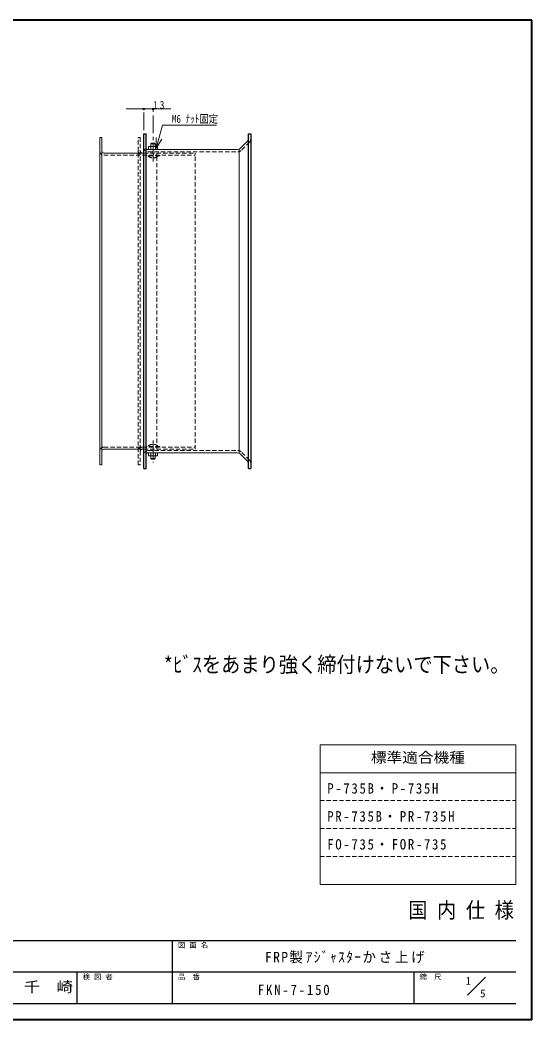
# Model space of a CAD drawing. Units: millimetres at full size, sheet at 1:5; details may follow other scales. Extents: x -1061 to 964, y -679 to 726.
# Drawn here: x 245 to 964, y -679 to 726 of the extents above; entities that cross this region are included whole.
import ezdxf
from ezdxf.enums import TextEntityAlignment as Align

# ---------------------------------------------------------------- set-up
doc = ezdxf.new("R2010")
doc.units = ezdxf.units.MM
doc.header["$LTSCALE"] = 5
doc.header["$PDMODE"] = 32
doc.header["$PDSIZE"] = 2.5
doc.linetypes.add('CHAIN1', pattern=[8, 5, -1, 1, -1])
doc.linetypes.add('DASHED1', pattern=[1.8, 1.2, -0.6])
doc.layers.add('0-0', color=7, linetype='Continuous', lineweight=18)
doc.styles.add('ＭＳ ゴシック', font='')
doc.styles.get('ＭＳ ゴシック').set_extended_font_data('MS Gothic')

msp = doc.modelspace()

# ---------------------------------------------------------------- linework, layer by layer
at = {"layer": '0-0', "color": 1, "lineweight": 40}
for p, q in [((963.599, 725.957), (-1061.401, 725.957)), ((963.599, -679.043), (963.599, 725.957)), ((963.599, -679.043), (-1061.401, -679.043))]:
    msp.add_line(p, q, dxfattribs=at)
at = {"layer": '0-0', "color": 4, "lineweight": 9}
for p, q in [((393.599, 600.957), (456.599, 600.957)), ((425.299, 548.157), (437.899, 548.157)), ((425.299, 543.957), (425.299, 548.157)), ((426.199, 548.457), (436.999, 548.457)), ((428.299, 543.957), (428.299, 548.157)), ((429.349, 552.815), (428.599, 552.065)), ((428.599, 552.065), (428.599, 548.457)), ((428.599, 552.065), (434.599, 552.065)), ((429.349, 552.815), (433.849, 552.815)), ((434.599, 552.065), (433.849, 552.815)), ((434.599, 552.065), (434.599, 548.457)), ((437.899, 548.157), (436.999, 548.457)), ((437.899, 543.957), (437.899, 548.157)), ((362.599, 538.957), (418.599, 538.957)), ((552.357, 544.406), (552.357, 117.508)), ((362.599, 122.957), (418.599, 122.957)), ((425.299, 117.957), (425.299, 113.757)), ((425.299, 113.757), (437.899, 113.757)), ((426.199, 113.457), (436.999, 113.457)), ((428.299, 117.957), (428.299, 113.757)), ((428.599, 109.848), (428.599, 113.457)), ((434.599, 109.848), (434.599, 113.457)), ((437.899, 113.757), (436.999, 113.457)), ((437.899, 117.957), (437.899, 113.757)), ((429.349, 109.098), (428.599, 109.848)), ((428.599, 109.848), (434.599, 109.848)), ((429.349, 109.098), (433.849, 109.098)), ((434.599, 109.848), (433.849, 109.098))]:
    msp.add_line(p, q, dxfattribs=at)
at = {"layer": '0-0', "color": 4, "linetype": 'CHAIN1', "lineweight": 9}
for p, q in [((418.599, 570.957), (418.599, 600.957)), ((431.599, 526.957), (431.599, 600.957)), ((431.599, 134.957), (431.599, 104.098))]:
    msp.add_line(p, q, dxfattribs=at)
at = {"layer": '0-0'}
for p, q in [((436.087, 545.768), (444.786, 578.234)), ((520.365, 578.234), (444.786, 578.234)), ((356.599, 100.957), (356.599, 560.957)), ((356.599, 560.957), (359.599, 560.957)), ((359.599, 560.957), (359.599, 100.957)), ((436.087, 545.768), (436.087, 560.768)), ((436.087, 545.768), (443.587, 558.758)), ((564.135, 555.735), (553.821, 545.421)), ((550.286, 543.957), (424.599, 543.957)), ((550.286, 117.957), (424.599, 117.957)), ((564.135, 106.178), (553.821, 116.492)), ((356.599, 100.957), (359.599, 100.957)), ((872.988, -644.297), (898.242, -619.043))]:
    msp.add_line(p, q, dxfattribs=at)
at = {"layer": '0-0', "color": 5, "lineweight": 25}
for p, q in [((418.599, 95.957), (418.599, 565.957)), ((418.599, 565.957), (421.599, 565.957)), ((421.599, 95.957), (421.599, 565.957)), ((565.599, 95.957), (565.599, 565.957)), ((565.599, 565.957), (568.599, 565.957)), ((568.599, 565.957), (568.599, 95.957)), ((418.599, 95.957), (421.599, 95.957)), ((565.599, 95.957), (568.599, 95.957))]:
    msp.add_line(p, q, dxfattribs=at)
at = {"layer": '0-0', "color": 4, "linetype": 'DASHED1', "lineweight": 9}
for p, q in [((410.599, 100.957), (410.599, 560.957)), ((410.599, 560.957), (413.599, 560.957)), ((413.599, 560.957), (413.599, 100.957)), ((566.842, 554.199), (555.357, 542.714)), ((362.599, 535.957), (490.599, 535.957)), ((418.599, 538.957), (490.599, 538.957)), ((422.099, 534.957), (422.099, 535.957)), ((441.099, 534.957), (422.099, 534.957)), ((424.599, 540.957), (551.114, 540.957)), ((436.599, 122.957), (436.599, 538.957)), ((441.099, 535.957), (441.099, 534.957)), ((490.599, 122.957), (490.599, 538.957)), ((422.099, 126.957), (422.099, 125.957)), ((441.099, 126.957), (422.099, 126.957)), ((441.099, 125.957), (441.099, 126.957)), ((362.599, 125.957), (490.599, 125.957)), ((418.599, 122.957), (490.599, 122.957)), ((424.599, 120.957), (551.114, 120.957)), ((566.842, 107.714), (555.357, 119.199)), ((410.599, 100.957), (413.599, 100.957))]:
    msp.add_line(p, q, dxfattribs=at)
at = {"layer": '0-0', "color": 3}
for p, q in [((666.099, -292.258), (941.099, -292.258)), ((666.099, -488.686), (666.099, -292.258)), ((941.099, -488.686), (941.099, -292.258)), ((666.099, -331.543), (941.099, -331.543)), ((666.099, -488.686), (941.099, -488.686))]:
    msp.add_line(p, q, dxfattribs=at)
at = {"layer": '0-0', "linetype": 'DASHED1'}
for p, q in [((666.099, -370.829), (941.099, -370.829)), ((666.099, -410.115), (941.099, -410.115)), ((666.099, -449.4), (941.099, -449.4))]:
    msp.add_line(p, q, dxfattribs=at)
at = {"layer": '0-0', "color": 6, "lineweight": 25}
for p, q in [((-1038.901, -567.258), (941.099, -567.258)), ((458.957, -656.543), (458.957, -567.258)), ((941.099, -611.9), (-76.758, -611.9)), ((325.028, -656.543), (325.028, -611.9)), ((798.242, -656.543), (798.242, -611.9)), ((941.099, -656.543), (-1038.901, -656.543))]:
    msp.add_line(p, q, dxfattribs=at)
at = {"layer": '0-0', "color": 4, "lineweight": 9}
for points in [[(425.299, 548.157), (426.199, 548.457), (428.299, 548.157)], [(428.299, 548.157), (431.599, 548.457), (434.899, 548.157)], [(434.899, 543.957), (434.899, 548.157), (436.999, 548.457)], [(425.299, 113.757), (426.199, 113.457), (428.299, 113.757)], [(428.299, 113.757), (431.599, 113.457), (434.899, 113.757)], [(434.899, 117.957), (434.899, 113.757), (436.999, 113.457)]]:
    msp.add_lwpolyline(points, dxfattribs=at)
at = {"layer": '0-0'}
for centre, radius, start, end in [((560.599, 559.27), 5, 315, 360), ((424.599, 546.957), 3, 180, 270), ((550.286, 548.957), 5, 270, 315), ((424.599, 114.957), 3, 90, 180), ((550.286, 112.957), 5, 45, 90), ((560.599, 102.643), 5, 0, 45)]:
    msp.add_arc(centre, radius, start, end, dxfattribs=at)
at = {"layer": '0-0', "color": 4, "linetype": 'DASHED1', "lineweight": 9}
for centre, radius, start, end in [((562.599, 558.442), 6, 315, 0), ((362.599, 541.957), 6, 180, 270), ((416.599, 541.957), 6, 180, 270), ((416.599, 541.957), 3, 180, 270), ((424.599, 546.957), 6, 180, 270), ((431.599, 541.623), 9.667, 223.60282, 316.39718), ((551.114, 546.957), 6, 270, 315), ((431.599, 120.29), 9.667, 43.60282, 136.39718), ((362.599, 119.957), 6, 90, 180), ((416.599, 119.957), 6, 90, 180), ((416.599, 119.957), 3, 90, 180), ((424.599, 114.957), 6, 90, 180), ((551.114, 114.957), 6, 45, 90), ((562.599, 103.471), 6, 0, 45)]:
    msp.add_arc(centre, radius, start, end, dxfattribs=at)
at = {"layer": '0-0', "color": 4, "lineweight": 9}
for centre, start, end in [((362.599, 541.957), 180, 270), ((362.599, 119.957), 90, 180)]:
    msp.add_arc(centre, 3, start, end, dxfattribs=at)
at = {"layer": '0-0', "color": 4}
for p in [(418.599, 600.957), (431.599, 600.957)]:
    msp.add_point(p, dxfattribs=at)

# ---------------------------------------------------------------- texts
at = {"layer": '0-0', "style": 'ＭＳ ゴシック'}
for s, height, width, p in [('M6 ﾅｯﾄ固定', 11, 0.85, (457.865, 578.234)), ('*ﾋﾞｽをあまり強く締付けないで下さい。', 21.99, 0.9, (446.099, -197.258)), ('標準適合機種', 14.66, 1.1, (737.349, -321.9)), ('国 内 仕 様', 21.99, 0.9, (789.849, -542.258)), ('千\u3000崎', 14.66, 1.15, (250.028, -644.222))]:
    msp.add_text(s, height=height, dxfattribs=dict(at, width=width)).set_placement(p, align=Align.BOTTOM_LEFT)
for s, height, p in [('図 面 名', 7.331, (466.457, -579.758)), ('検 図 者', 7.331, (332.528, -624.4)), ('品\u3000番', 7.331, (466.457, -624.4)), ('縮\u3000尺', 7.331, (805.742, -624.4)), ('1', 11, (870.449, -632.805)), ('5', 11, (890.809, -650.495))]:
    msp.add_text(s, height=height, dxfattribs=at).set_placement(p, align=Align.BOTTOM_LEFT)
at = {"layer": '0-0', "attachment_point": 7, "style": 'ＭＳ ゴシック'}
for s, insert, char_height in [('\\T1.36;\\W0.9;13', (431.599, 600.957), 11), ('\\T1.26;\\W0.9;P-735B・P-735H', (676.099, -361.186), 14.66), ('\\T1.26;\\W0.9;PR-735B・PR-735H', (676.099, -400.472), 14.66), ('\\T1.26;\\W0.9;FO-735・FOR-735', (676.099, -439.758), 14.66), ('\\T1.2;\\W0.95;FRP製ｱｼﾞｬｽﾀｰかさ上げ', (588.778, -599.579), 14.66), ('\\T1.28;\\W0.9;FKN-7-150', (578.599, -644.222), 14.66)]:
    msp.add_mtext(s, dxfattribs=dict(at, insert=insert, char_height=char_height))

doc.saveas('drawing.dxf')
